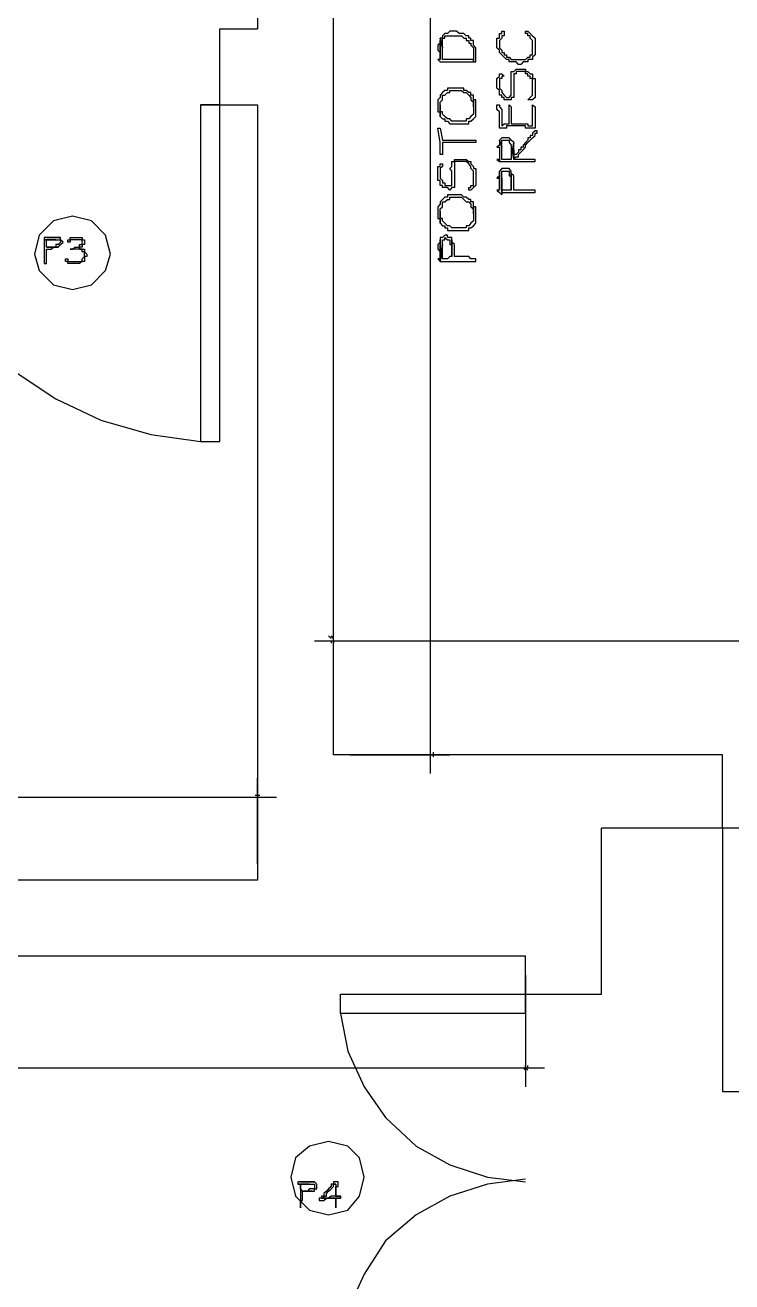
# Model space of a CAD drawing. Header units: millimetres. Extents: x -518.8 to -461.2, y 3.5 to 44.2.
# Drawn here: x -494.911 to -493.014, y 24.571 to 27.944 of the extents above; entities that cross this region are included whole.
import ezdxf

# ---------------------------------------------------------------- set-up
doc = ezdxf.new("R2010")
doc.units = ezdxf.units.MM
doc.header["$MEASUREMENT"] = 0
for name, color, linetype in [('10', 10, 'Continuous'), ('16', 16, 'Continuous'), ('6', 6, 'Continuous'), ('MYSOLIDS', 7, 'Continuous')]:
    doc.layers.add(name, color=color, linetype=linetype)

msp = doc.modelspace()

# ---------------------------------------------------------------- linework, layer by layer
at = {"layer": '10'}
for points in [[(-494.2872, 29.436), (-494.2872, 27.9338)], [(-494.0835, 25.9857), (-494.0835, 29.436)], [(-494.3887, 27.73), (-494.3887, 27.9338), (-494.2872, 27.9338)], [(-494.4399, 27.73), (-494.4399, 26.8263), (-494.3887, 26.8263), (-494.3887, 27.73), (-494.4399, 27.73)], [(-494.4399, 27.73), (-494.2872, 27.73)], [(-494.2872, 27.73), (-494.2872, 25.6488)], [(-493.0391, 25.9857), (-494.0835, 25.9857)], [(-493.0391, 25.7887), (-493.0391, 25.9857)], [(-493.3639, 25.3428), (-493.3639, 25.7887)], [(-493.0391, 25.7887), (-493.3639, 25.7887)], [(-493.0391, 25.0819), (-492.9887, 25.0819), (-492.9887, 25.7887), (-493.0391, 25.7887), (-493.0391, 25.0819)], [(-494.2872, 25.6488), (-498.4504, 25.6488)], [(-493.5677, 25.4451), (-496.0504, 25.4451)], [(-493.5677, 25.2917), (-493.5677, 25.4451)], [(-493.5677, 25.2917), (-494.0647, 25.2917), (-494.0647, 25.3428), (-493.5677, 25.3428), (-493.5677, 25.2917)], [(-493.5677, 25.3428), (-493.3639, 25.3428)]]:
    msp.add_lwpolyline(points, dxfattribs=at)
at = {"layer": '16'}
for points in [[(-493.8226, 25.9353), (-493.8226, 32.5045)], [(-494.0835, 26.0368), (-494.0835, 26.3421)], [(-494.0895, 26.2977), (-494.0963, 26.3045)], [(-494.0835, 26.2977), (-494.0895, 26.3045)], [(-494.1346, 26.2917), (-491.2572, 26.2917)], [(-494.0895, 26.2917), (-494.0895, 26.2917), (-494.0895, 26.2917), (-494.0895, 26.2849)], [(-494.0835, 26.2917), (-494.0835, 26.2917), (-494.0835, 26.2917), (-494.0835, 26.2849)], [(-494.0391, 25.9857), (-493.7714, 25.9857)], [(-493.8226, 25.9797), (-493.8226, 25.9857), (-493.8226, 25.9857), (-493.8226, 25.9857), (-493.8226, 25.9857), (-493.8226, 25.9924)], [(-493.8158, 25.9924), (-493.8158, 25.9857), (-493.8158, 25.9857), (-493.8158, 25.9857), (-493.8158, 25.9857), (-493.8158, 25.9797)], [(-494.2872, 25.6932), (-494.2872, 25.9225)], [(-494.2361, 25.8714), (-498.4504, 25.8714)], [(-494.2933, 25.8774), (-494.2872, 25.8774), (-494.2872, 25.8774), (-494.2872, 25.8774), (-494.2872, 25.8774), (-494.2805, 25.8774)], [(-494.2872, 25.8714), (-494.2933, 25.8714)], [(-494.2872, 25.8646), (-494.2872, 25.8714), (-494.2872, 25.8646)], [(-494.2805, 25.8714), (-494.2872, 25.8714)], [(-493.5677, 25.3939), (-493.5677, 25.0947)], [(-496.6045, 25.1458), (-493.5166, 25.1458)], [(-493.5677, 25.1391), (-493.5745, 25.1458)], [(-493.5677, 25.1458), (-493.5677, 25.1458), (-493.5677, 25.1458), (-493.5677, 25.1518)], [(-493.5617, 25.1391), (-493.5677, 25.1458)], [(-493.5617, 25.1458), (-493.5617, 25.1458), (-493.5617, 25.1458), (-493.5617, 25.1518)]]:
    msp.add_lwpolyline(points, dxfattribs=at)
at = {"layer": '6'}
for points in [[(-495.2933, 27.73), (-495.2805, 27.5962), (-495.2481, 27.4631), (-495.1978, 27.3353), (-495.1271, 27.2142), (-495.0444, 27.1127), (-494.9429, 27.0172), (-494.8286, 26.9406), (-494.7075, 26.8834), (-494.5737, 26.8451), (-494.4399, 26.8263)], [(-494.682, 27.3293), (-494.6948, 27.3804), (-494.7331, 27.418), (-494.7835, 27.4308), (-494.8346, 27.418), (-494.873, 27.3804), (-494.8857, 27.3293), (-494.873, 27.2849), (-494.8346, 27.2466), (-494.7835, 27.2338), (-494.7331, 27.2466), (-494.6948, 27.2849), (-494.682, 27.3293)], [(-494.0647, 25.2917), (-494.0451, 25.1902), (-494.0008, 25.0947), (-493.9436, 25.012), (-493.8609, 24.9353), (-493.7714, 24.8849), (-493.6699, 24.8526), (-493.5677, 24.8398)], [(-494.0008, 24.8526), (-494.0136, 24.9037), (-494.0451, 24.9353), (-494.0963, 24.9481), (-494.1474, 24.9353), (-494.185, 24.9037), (-494.1978, 24.8526), (-494.185, 24.8015), (-494.1474, 24.7639), (-494.0963, 24.7511), (-494.0451, 24.7639), (-494.0136, 24.8015), (-494.0008, 24.8526)], [(-493.5677, 24.8466), (-493.6699, 24.8338), (-493.7714, 24.8015), (-493.8609, 24.7511), (-493.9436, 24.6812), (-494.0008, 24.5917), (-494.0451, 24.4962), (-494.0647, 24.3947)]]:
    msp.add_lwpolyline(points, dxfattribs=at)
at = {"layer": 'MYSOLIDS'}
for points in [[(-493.797, 27.9082), (-493.7902, 27.8827), (-493.7902, 27.8827), (-493.7902, 27.8894), (-493.7902, 27.8954), (-493.7902, 27.9022), (-493.7902, 27.9022), (-493.7902, 27.9082), (-493.7842, 27.9082), (-493.7842, 27.9082), (-493.7842, 27.915), (-493.7775, 27.915), (-493.7775, 27.915), (-493.7714, 27.915), (-493.7654, 27.915), (-493.7587, 27.915), (-493.7587, 27.915), (-493.7527, 27.915), (-493.7459, 27.915), (-493.7399, 27.915), (-493.7399, 27.915), (-493.7331, 27.9082), (-493.7331, 27.9082), (-493.7271, 27.9082), (-493.7271, 27.9022), (-493.7203, 27.9022), (-493.7203, 27.8954), (-493.7143, 27.8954), (-493.7143, 27.8894), (-493.7143, 27.8894), (-493.7075, 27.8827), (-493.7075, 27.8766), (-493.7075, 27.8766), (-493.7075, 27.8699), (-493.7075, 27.8699), (-493.7075, 27.8639), (-493.7075, 27.8578), (-493.7075, 27.8511), (-493.7075, 27.8451), (-493.7075, 27.8451), (-493.7015, 27.8451), (-493.7015, 27.8451), (-493.7015, 27.8511), (-493.7015, 27.8578), (-493.7015, 27.8639), (-493.7015, 27.8639), (-493.7015, 27.8699), (-493.7015, 27.8766), (-493.7015, 27.8766), (-493.7015, 27.8827), (-493.7075, 27.8894), (-493.7075, 27.8894), (-493.7075, 27.8954), (-493.7075, 27.8954), (-493.7075, 27.9022), (-493.7143, 27.9022), (-493.7143, 27.9082), (-493.7203, 27.9082), (-493.7203, 27.915), (-493.7271, 27.915), (-493.7331, 27.921), (-493.7331, 27.921), (-493.7399, 27.921), (-493.7399, 27.921), (-493.7459, 27.921), (-493.7527, 27.9278), (-493.7527, 27.9278), (-493.7587, 27.9278), (-493.7587, 27.9278), (-493.7654, 27.9278), (-493.7714, 27.9278), (-493.7775, 27.921), (-493.7775, 27.921), (-493.7842, 27.921), (-493.7902, 27.915), (-493.7902, 27.915), (-493.7902, 27.915), (-493.7902, 27.9082), (-493.797, 27.9082), (-493.797, 27.9082)], [(-493.6376, 27.8954), (-493.6376, 27.8894), (-493.6376, 27.8827), (-493.6316, 27.8766), (-493.6316, 27.8766), (-493.6316, 27.8699), (-493.6248, 27.8699), (-493.6248, 27.8639), (-493.6188, 27.8639), (-493.6188, 27.8639), (-493.6188, 27.8578), (-493.6121, 27.8578), (-493.606, 27.8511), (-493.606, 27.8511), (-493.606, 27.8511), (-493.5993, 27.8511), (-493.5933, 27.8511), (-493.5865, 27.8511), (-493.5865, 27.8511), (-493.5805, 27.8511), (-493.5745, 27.8511), (-493.5745, 27.8511), (-493.5677, 27.8511), (-493.5617, 27.8578), (-493.5617, 27.8578), (-493.5549, 27.8578), (-493.5549, 27.8639), (-493.5489, 27.8639), (-493.5489, 27.8699), (-493.5489, 27.8766), (-493.5489, 27.8766), (-493.5489, 27.8827), (-493.5489, 27.8827), (-493.5489, 27.8894), (-493.5489, 27.8954), (-493.5489, 27.9022), (-493.5489, 27.9022), (-493.5489, 27.9022), (-493.5549, 27.9082), (-493.5549, 27.915), (-493.5617, 27.915), (-493.5617, 27.915), (-493.5617, 27.921), (-493.5677, 27.921), (-493.5677, 27.921), (-493.5677, 27.9278), (-493.5677, 27.9278), (-493.5677, 27.9278), (-493.5677, 27.9278), (-493.5617, 27.9278), (-493.5617, 27.9278), (-493.5549, 27.921), (-493.5549, 27.921), (-493.5489, 27.915), (-493.5489, 27.915), (-493.5421, 27.9082), (-493.5421, 27.9022), (-493.5421, 27.9022), (-493.5421, 27.9022), (-493.5421, 27.8954), (-493.5421, 27.8894), (-493.5421, 27.8827), (-493.5421, 27.8827), (-493.5421, 27.8827), (-493.5421, 27.8766), (-493.5421, 27.8699), (-493.5421, 27.8639), (-493.5421, 27.8639), (-493.5489, 27.8578), (-493.5489, 27.8578), (-493.5489, 27.8511), (-493.5549, 27.8511), (-493.5617, 27.8511), (-493.5617, 27.8451), (-493.5677, 27.8451), (-493.5677, 27.8451), (-493.5745, 27.8451), (-493.5805, 27.8383), (-493.5865, 27.8383), (-493.5865, 27.8383), (-493.5933, 27.8451), (-493.5993, 27.8451), (-493.5993, 27.8451), (-493.606, 27.8451), (-493.6121, 27.8451), (-493.6121, 27.8511), (-493.6188, 27.8511), (-493.6188, 27.8511), (-493.6248, 27.8578), (-493.6248, 27.8578), (-493.6316, 27.8639), (-493.6316, 27.8639), (-493.6376, 27.8699), (-493.6376, 27.8699), (-493.6376, 27.8766), (-493.6444, 27.8827), (-493.6444, 27.8894), (-493.6444, 27.8894), (-493.6444, 27.8954), (-493.6444, 27.8954), (-493.6444, 27.9022), (-493.6444, 27.9082), (-493.6376, 27.9082), (-493.6376, 27.915), (-493.6376, 27.921), (-493.6316, 27.921), (-493.6316, 27.9278), (-493.6248, 27.9278), (-493.6248, 27.9278), (-493.6248, 27.9278), (-493.6248, 27.9278), (-493.6248, 27.921), (-493.6248, 27.921), (-493.6248, 27.921), (-493.6248, 27.921), (-493.6248, 27.915), (-493.6248, 27.915), (-493.6316, 27.915), (-493.6316, 27.9082), (-493.6316, 27.9082), (-493.6376, 27.9022), (-493.6376, 27.8954), (-493.6376, 27.8954), (-493.6376, 27.8954), (-493.6376, 27.8954), (-493.6376, 27.8954)], [(-493.803, 27.8511), (-493.797, 27.8451), (-493.797, 27.8451), (-493.7902, 27.8451), (-493.7902, 27.8451), (-493.7842, 27.8451), (-493.7775, 27.8451), (-493.7775, 27.8451), (-493.7714, 27.8451), (-493.7654, 27.8451), (-493.7654, 27.8451), (-493.7587, 27.8451), (-493.7527, 27.8451), (-493.7459, 27.8451), (-493.7399, 27.8451), (-493.7399, 27.8451), (-493.7331, 27.8451), (-493.7271, 27.8451), (-493.7271, 27.8451), (-493.7203, 27.8451), (-493.7143, 27.8451), (-493.7075, 27.8451), (-493.7075, 27.8451), (-493.7075, 27.8511), (-493.7143, 27.8511), (-493.7143, 27.8511), (-493.7203, 27.8511), (-493.7203, 27.8511), (-493.7271, 27.8511), (-493.7331, 27.8511), (-493.7399, 27.8511), (-493.7399, 27.8511), (-493.7459, 27.8511), (-493.7527, 27.8511), (-493.7527, 27.8511), (-493.7587, 27.8511), (-493.7654, 27.8511), (-493.7654, 27.8511), (-493.7714, 27.8511), (-493.7775, 27.8511), (-493.7842, 27.8511), (-493.7842, 27.8511), (-493.7902, 27.8511), (-493.7902, 27.8511), (-493.7902, 27.8578), (-493.7902, 27.8639), (-493.7902, 27.8699), (-493.7902, 27.8699), (-493.7902, 27.8766), (-493.7902, 27.8766), (-493.7902, 27.8827), (-493.797, 27.9082), (-493.797, 27.9022), (-493.797, 27.8511), (-493.797, 27.8511), (-493.803, 27.8511), (-493.803, 27.8511)], [(-493.803, 27.8827), (-493.803, 27.8827), (-493.803, 27.8766), (-493.797, 27.8699), (-493.797, 27.8699), (-493.797, 27.8639), (-493.797, 27.8639), (-493.797, 27.8578), (-493.797, 27.8511), (-493.797, 27.9022), (-493.797, 27.9022), (-493.797, 27.8954), (-493.803, 27.8894), (-493.803, 27.8827), (-493.803, 27.8827)], [(-493.6248, 27.8067), (-493.6316, 27.8067), (-493.6316, 27.8067), (-493.6316, 27.8067), (-493.6316, 27.8067), (-493.6316, 27.8), (-493.6376, 27.8), (-493.6376, 27.7939), (-493.6376, 27.7872), (-493.6376, 27.7872), (-493.6376, 27.7812), (-493.6376, 27.7812), (-493.6376, 27.7744), (-493.6316, 27.7684), (-493.6316, 27.7684), (-493.6316, 27.7624), (-493.6248, 27.7556), (-493.6248, 27.7556), (-493.6188, 27.7496), (-493.6188, 27.7496), (-493.6121, 27.7496), (-493.6121, 27.7496), (-493.606, 27.7556), (-493.606, 27.7556), (-493.606, 27.7624), (-493.606, 27.7624), (-493.606, 27.7684), (-493.606, 27.7684), (-493.606, 27.7744), (-493.606, 27.7812), (-493.606, 27.7812), (-493.606, 27.7872), (-493.606, 27.7939), (-493.606, 27.8), (-493.606, 27.8), (-493.606, 27.8067), (-493.606, 27.8127), (-493.606, 27.8127), (-493.606, 27.8195), (-493.5993, 27.8195), (-493.5993, 27.8195), (-493.5933, 27.8255), (-493.5933, 27.8255), (-493.5865, 27.8255), (-493.5805, 27.8255), (-493.5805, 27.8255), (-493.5745, 27.8255), (-493.5677, 27.8255), (-493.5677, 27.8195), (-493.5617, 27.8195), (-493.5617, 27.8195), (-493.5549, 27.8127), (-493.5489, 27.8127), (-493.5489, 27.8127), (-493.5489, 27.8067), (-493.5489, 27.8), (-493.5421, 27.8), (-493.5421, 27.7939), (-493.5421, 27.7939), (-493.5421, 27.7872), (-493.5421, 27.7812), (-493.5421, 27.7744), (-493.5421, 27.7744), (-493.5421, 27.7684), (-493.5421, 27.7624), (-493.5421, 27.7624), (-493.5421, 27.7556), (-493.5421, 27.7496), (-493.5421, 27.7496), (-493.5489, 27.7428), (-493.5489, 27.7428), (-493.5549, 27.7428), (-493.5549, 27.7428), (-493.5617, 27.7428), (-493.5617, 27.7428), (-493.5617, 27.7428), (-493.5617, 27.7428), (-493.5549, 27.7496), (-493.5549, 27.7496), (-493.5549, 27.7496), (-493.5549, 27.7496), (-493.5549, 27.7496), (-493.5489, 27.7556), (-493.5489, 27.7556), (-493.5489, 27.7624), (-493.5489, 27.7684), (-493.5489, 27.7684), (-493.5489, 27.7744), (-493.5489, 27.7812), (-493.5489, 27.7872), (-493.5489, 27.7872), (-493.5489, 27.7939), (-493.5489, 27.8), (-493.5549, 27.8), (-493.5549, 27.8067), (-493.5549, 27.8067), (-493.5617, 27.8067), (-493.5617, 27.8127), (-493.5677, 27.8127), (-493.5677, 27.8195), (-493.5745, 27.8195), (-493.5805, 27.8195), (-493.5805, 27.8195), (-493.5865, 27.8195), (-493.5933, 27.8195), (-493.5933, 27.8127), (-493.5993, 27.8127), (-493.5993, 27.8127), (-493.5993, 27.8067), (-493.5993, 27.8), (-493.5993, 27.8), (-493.5993, 27.7939), (-493.5993, 27.7939), (-493.5993, 27.7872), (-493.5993, 27.7812), (-493.5993, 27.7744), (-493.5993, 27.7744), (-493.5993, 27.7684), (-493.5993, 27.7624), (-493.5993, 27.7624), (-493.5993, 27.7556), (-493.5993, 27.7496), (-493.5993, 27.7496), (-493.606, 27.7496), (-493.606, 27.7428), (-493.6121, 27.7428), (-493.6121, 27.7428), (-493.6188, 27.7428), (-493.6248, 27.7428), (-493.6248, 27.7496), (-493.6316, 27.7496), (-493.6316, 27.7556), (-493.6376, 27.7556), (-493.6376, 27.7624), (-493.6376, 27.7624), (-493.6376, 27.7684), (-493.6444, 27.7744), (-493.6444, 27.7744), (-493.6444, 27.7812), (-493.6444, 27.7872), (-493.6444, 27.7872), (-493.6444, 27.7939), (-493.6444, 27.8), (-493.6444, 27.8), (-493.6376, 27.8067), (-493.6376, 27.8127), (-493.6316, 27.8127), (-493.6316, 27.8127), (-493.6316, 27.8127), (-493.6316, 27.8127), (-493.6248, 27.8067), (-493.6248, 27.8067), (-493.6248, 27.8067), (-493.6248, 27.8067), (-493.6248, 27.8067)], [(-493.803, 27.73), (-493.803, 27.73), (-493.803, 27.724), (-493.803, 27.7172), (-493.803, 27.7112), (-493.797, 27.7112), (-493.797, 27.7045), (-493.797, 27.6985), (-493.797, 27.73), (-493.797, 27.73), (-493.797, 27.73), (-493.797, 27.7368), (-493.7902, 27.7428), (-493.7902, 27.7496), (-493.7902, 27.7496), (-493.7902, 27.7556), (-493.7842, 27.7556), (-493.7842, 27.7556), (-493.7775, 27.7624), (-493.7775, 27.7624), (-493.7714, 27.7624), (-493.7714, 27.7684), (-493.7654, 27.7684), (-493.7587, 27.7684), (-493.7527, 27.7684), (-493.7527, 27.7684), (-493.7527, 27.7684), (-493.7459, 27.7684), (-493.7399, 27.7684), (-493.7331, 27.7624), (-493.7331, 27.7624), (-493.7331, 27.7624), (-493.7271, 27.7624), (-493.7203, 27.7556), (-493.7203, 27.7556), (-493.7143, 27.7496), (-493.7143, 27.7428), (-493.7143, 27.7428), (-493.7075, 27.7368), (-493.7075, 27.7368), (-493.7075, 27.73), (-493.7075, 27.724), (-493.7075, 27.724), (-493.7075, 27.7428), (-493.7075, 27.7496), (-493.7075, 27.7556), (-493.7143, 27.7556), (-493.7143, 27.7556), (-493.7143, 27.7624), (-493.7203, 27.7624), (-493.7271, 27.7684), (-493.7271, 27.7684), (-493.7331, 27.7684), (-493.7331, 27.7744), (-493.7399, 27.7744), (-493.7399, 27.7744), (-493.7459, 27.7744), (-493.7527, 27.7744), (-493.7587, 27.7744), (-493.7587, 27.7744), (-493.7654, 27.7744), (-493.7654, 27.7744), (-493.7714, 27.7744), (-493.7775, 27.7744), (-493.7775, 27.7684), (-493.7842, 27.7684), (-493.7842, 27.7684), (-493.7902, 27.7624), (-493.7902, 27.7624), (-493.797, 27.7556), (-493.797, 27.7556), (-493.797, 27.7496), (-493.797, 27.7496), (-493.803, 27.7428), (-493.803, 27.7368), (-493.803, 27.73), (-493.803, 27.73), (-493.803, 27.73)], [(-493.797, 27.6985), (-493.797, 27.6985), (-493.7902, 27.6917), (-493.7902, 27.6917), (-493.7842, 27.6917), (-493.7842, 27.6857), (-493.7775, 27.6857), (-493.7775, 27.6857), (-493.7714, 27.6789), (-493.7654, 27.6789), (-493.7654, 27.6789), (-493.7587, 27.6789), (-493.7527, 27.6789), (-493.7459, 27.6789), (-493.7459, 27.6789), (-493.7399, 27.6789), (-493.7331, 27.6789), (-493.7331, 27.6789), (-493.7271, 27.6789), (-493.7203, 27.6789), (-493.7203, 27.6857), (-493.7143, 27.6857), (-493.7143, 27.6857), (-493.7075, 27.6917), (-493.7075, 27.6917), (-493.7015, 27.6985), (-493.7015, 27.7045), (-493.7015, 27.7045), (-493.7015, 27.7112), (-493.7015, 27.7172), (-493.7015, 27.7172), (-493.7015, 27.724), (-493.7015, 27.724), (-493.7015, 27.73), (-493.7015, 27.7368), (-493.7015, 27.7428), (-493.7015, 27.7428), (-493.7075, 27.7428), (-493.7075, 27.724), (-493.7075, 27.7172), (-493.7075, 27.7112), (-493.7075, 27.7112), (-493.7075, 27.7045), (-493.7143, 27.6985), (-493.7143, 27.6985), (-493.7203, 27.6917), (-493.7203, 27.6917), (-493.7203, 27.6917), (-493.7271, 27.6917), (-493.7271, 27.6857), (-493.7331, 27.6857), (-493.7399, 27.6857), (-493.7399, 27.6857), (-493.7459, 27.6857), (-493.7459, 27.6857), (-493.7527, 27.6857), (-493.7587, 27.6857), (-493.7654, 27.6857), (-493.7654, 27.6857), (-493.7714, 27.6917), (-493.7775, 27.6917), (-493.7775, 27.6917), (-493.7842, 27.6985), (-493.7842, 27.6985), (-493.7902, 27.7045), (-493.7902, 27.7045), (-493.7902, 27.7112), (-493.797, 27.7112), (-493.797, 27.7172), (-493.797, 27.724), (-493.797, 27.73), (-493.797, 27.6985), (-493.797, 27.6985)], [(-493.6121, 27.6789), (-493.6121, 27.724), (-493.6121, 27.724), (-493.6121, 27.724), (-493.6121, 27.724), (-493.6121, 27.73), (-493.6121, 27.73), (-493.606, 27.724), (-493.606, 27.724), (-493.606, 27.724), (-493.606, 27.724), (-493.606, 27.6789), (-493.5993, 27.6789), (-493.5993, 27.6789), (-493.5993, 27.6789), (-493.5993, 27.6789), (-493.5933, 27.6789), (-493.5865, 27.6789), (-493.5805, 27.6789), (-493.5805, 27.6789), (-493.5745, 27.6789), (-493.5745, 27.6789), (-493.5677, 27.6789), (-493.5617, 27.6789), (-493.5617, 27.6729), (-493.5549, 27.6729), (-493.5489, 27.6729), (-493.5489, 27.6729), (-493.5489, 27.6789), (-493.5489, 27.6857), (-493.5489, 27.6917), (-493.5489, 27.6917), (-493.5489, 27.6985), (-493.5489, 27.7045), (-493.5489, 27.7045), (-493.5489, 27.7112), (-493.5489, 27.7172), (-493.5489, 27.7172), (-493.5489, 27.724), (-493.5489, 27.724), (-493.5489, 27.73), (-493.5489, 27.73), (-493.5489, 27.73), (-493.5489, 27.73), (-493.5489, 27.73), (-493.5421, 27.724), (-493.5421, 27.7172), (-493.5421, 27.7172), (-493.5421, 27.7112), (-493.5421, 27.7112), (-493.5421, 27.7045), (-493.5421, 27.6985), (-493.5421, 27.6917), (-493.5421, 27.6917), (-493.5421, 27.6857), (-493.5421, 27.6789), (-493.5421, 27.6789), (-493.5421, 27.6729), (-493.5421, 27.6729), (-493.5421, 27.6669), (-493.5421, 27.6669), (-493.5489, 27.6669), (-493.5489, 27.6669), (-493.5489, 27.6669), (-493.5489, 27.6669), (-493.5549, 27.6669), (-493.5617, 27.6669), (-493.5677, 27.6669), (-493.5677, 27.6729), (-493.5745, 27.6729), (-493.5805, 27.6729), (-493.5865, 27.6729), (-493.5865, 27.6729), (-493.5933, 27.6729), (-493.5933, 27.6729), (-493.5993, 27.6729), (-493.606, 27.6729), (-493.6121, 27.6729), (-493.6188, 27.6729), (-493.6188, 27.6669), (-493.6248, 27.6669), (-493.6316, 27.6669), (-493.6316, 27.6669), (-493.6316, 27.6669), (-493.6316, 27.6669), (-493.6376, 27.6669), (-493.6376, 27.6669), (-493.6376, 27.6729), (-493.6376, 27.6729), (-493.6376, 27.6789), (-493.6376, 27.6857), (-493.6376, 27.6857), (-493.6376, 27.6917), (-493.6376, 27.6917), (-493.6376, 27.6985), (-493.6376, 27.6985), (-493.6376, 27.7045), (-493.6376, 27.7112), (-493.6444, 27.7172), (-493.6444, 27.7172), (-493.6444, 27.724), (-493.6444, 27.724), (-493.6444, 27.724), (-493.6444, 27.73), (-493.6444, 27.73), (-493.6376, 27.73), (-493.6376, 27.73), (-493.6376, 27.73), (-493.6376, 27.73), (-493.6376, 27.724), (-493.6376, 27.724), (-493.6316, 27.7172), (-493.6316, 27.7112), (-493.6316, 27.7045), (-493.6316, 27.6985), (-493.6316, 27.6917), (-493.6316, 27.6857), (-493.6316, 27.6857), (-493.6316, 27.6789), (-493.6316, 27.6729), (-493.6248, 27.6789), (-493.6248, 27.6789), (-493.6248, 27.6789), (-493.6188, 27.6789), (-493.6121, 27.6789), (-493.6121, 27.6789), (-493.6121, 27.6789), (-493.6121, 27.6789), (-493.6121, 27.6789)], [(-493.803, 27.6669), (-493.803, 27.6669), (-493.803, 27.6669), (-493.803, 27.6669), (-493.797, 27.6669), (-493.797, 27.6669), (-493.797, 27.6669), (-493.797, 27.6669), (-493.797, 27.6669), (-493.797, 27.6669), (-493.7902, 27.6345), (-493.7075, 27.6345), (-493.7015, 27.6345), (-493.7015, 27.6345), (-493.7015, 27.6285), (-493.7015, 27.6285), (-493.7015, 27.6285), (-493.7015, 27.6285), (-493.7075, 27.6285), (-493.7075, 27.6285), (-493.7902, 27.6285), (-493.7902, 27.6218), (-493.7902, 27.6157), (-493.7902, 27.609), (-493.7902, 27.603), (-493.7902, 27.603), (-493.7902, 27.5962), (-493.7902, 27.5962), (-493.7902, 27.5962), (-493.7902, 27.5962), (-493.797, 27.5962), (-493.797, 27.5962), (-493.797, 27.5962), (-493.797, 27.5962), (-493.797, 27.5962), (-493.797, 27.5962), (-493.797, 27.603), (-493.797, 27.609), (-493.797, 27.609), (-493.797, 27.6157), (-493.797, 27.6218), (-493.797, 27.6218), (-493.797, 27.6285), (-493.803, 27.6669), (-493.803, 27.6669), (-493.803, 27.6669)], [(-493.5993, 27.609), (-493.5993, 27.5834), (-493.5933, 27.5902), (-493.5865, 27.5902), (-493.5865, 27.5962), (-493.5805, 27.603), (-493.5805, 27.603), (-493.5745, 27.609), (-493.5745, 27.609), (-493.5677, 27.6157), (-493.5677, 27.6218), (-493.5677, 27.6218), (-493.5617, 27.6285), (-493.5617, 27.6285), (-493.5549, 27.6345), (-493.5549, 27.6345), (-493.5549, 27.6345), (-493.5489, 27.6413), (-493.5421, 27.6473), (-493.5421, 27.6541), (-493.5421, 27.6541), (-493.5361, 27.6541), (-493.5361, 27.6601), (-493.5361, 27.6601), (-493.5421, 27.6601), (-493.5421, 27.6601), (-493.5421, 27.6601), (-493.5489, 27.6541), (-493.5489, 27.6541), (-493.5489, 27.6473), (-493.5549, 27.6473), (-493.5549, 27.6473), (-493.5549, 27.6413), (-493.5617, 27.6413), (-493.5617, 27.6345), (-493.5677, 27.6285), (-493.5677, 27.6285), (-493.5745, 27.6218), (-493.5745, 27.6218), (-493.5745, 27.6157), (-493.5805, 27.6157), (-493.5805, 27.609), (-493.5865, 27.609), (-493.5865, 27.603), (-493.5933, 27.5962), (-493.5993, 27.5962), (-493.5993, 27.5962), (-493.5993, 27.603), (-493.5993, 27.609), (-493.5993, 27.609)], [(-493.6444, 27.6157), (-493.6444, 27.6157), (-493.6376, 27.6157), (-493.6376, 27.609), (-493.6376, 27.603), (-493.6376, 27.603), (-493.6376, 27.5962), (-493.6376, 27.5962), (-493.6376, 27.5902), (-493.6376, 27.5834), (-493.6376, 27.5774), (-493.5489, 27.5774), (-493.5421, 27.5774), (-493.5421, 27.5834), (-493.5421, 27.5834), (-493.5489, 27.5834), (-493.5489, 27.5834), (-493.5993, 27.5834), (-493.5993, 27.609), (-493.5993, 27.609), (-493.5993, 27.6157), (-493.5993, 27.6218), (-493.5993, 27.6285), (-493.5993, 27.6285), (-493.606, 27.5834), (-493.6316, 27.5834), (-493.6316, 27.5834), (-493.6316, 27.5902), (-493.6316, 27.5962), (-493.6316, 27.603), (-493.6316, 27.603), (-493.6316, 27.609), (-493.6316, 27.6157), (-493.6316, 27.6157), (-493.6376, 27.6345), (-493.6376, 27.6345), (-493.6376, 27.6345), (-493.6376, 27.6285), (-493.6376, 27.6218), (-493.6444, 27.6157), (-493.6444, 27.6157)], [(-493.6376, 27.6345), (-493.6316, 27.6157), (-493.6316, 27.6157), (-493.6316, 27.6218), (-493.6316, 27.6285), (-493.6316, 27.6345), (-493.6316, 27.6345), (-493.6248, 27.6345), (-493.6188, 27.6345), (-493.6188, 27.6345), (-493.6121, 27.6345), (-493.6121, 27.6345), (-493.6121, 27.6285), (-493.606, 27.6218), (-493.606, 27.6218), (-493.606, 27.6218), (-493.606, 27.6157), (-493.606, 27.609), (-493.606, 27.609), (-493.606, 27.603), (-493.606, 27.5962), (-493.606, 27.5902), (-493.606, 27.5834), (-493.5993, 27.6285), (-493.606, 27.6345), (-493.606, 27.6345), (-493.606, 27.6345), (-493.6121, 27.6413), (-493.6121, 27.6413), (-493.6188, 27.6413), (-493.6188, 27.6413), (-493.6248, 27.6413), (-493.6316, 27.6413), (-493.6316, 27.6413), (-493.6376, 27.6345), (-493.6376, 27.6345)], [(-493.7902, 27.5714), (-493.7902, 27.5646), (-493.7902, 27.5646), (-493.7902, 27.5646), (-493.7902, 27.5646), (-493.7902, 27.5646), (-493.797, 27.5586), (-493.797, 27.5518), (-493.797, 27.5518), (-493.797, 27.5458), (-493.797, 27.5458), (-493.797, 27.5391), (-493.797, 27.533), (-493.7902, 27.5263), (-493.7902, 27.5263), (-493.7902, 27.5203), (-493.7842, 27.5203), (-493.7842, 27.5135), (-493.7775, 27.5135), (-493.7775, 27.5135), (-493.7714, 27.5135), (-493.7714, 27.5135), (-493.7654, 27.5135), (-493.7654, 27.5203), (-493.7654, 27.5203), (-493.7654, 27.5263), (-493.7654, 27.5263), (-493.7654, 27.533), (-493.7654, 27.5391), (-493.7654, 27.5391), (-493.7654, 27.5458), (-493.7654, 27.5458), (-493.7654, 27.5518), (-493.7714, 27.5586), (-493.7714, 27.5586), (-493.7654, 27.5646), (-493.7654, 27.5714), (-493.7654, 27.5774), (-493.7654, 27.5774), (-493.7587, 27.5774), (-493.7587, 27.5834), (-493.7527, 27.5834), (-493.7527, 27.5834), (-493.7459, 27.5834), (-493.7399, 27.5834), (-493.7399, 27.5834), (-493.7331, 27.5834), (-493.7271, 27.5834), (-493.7271, 27.5834), (-493.7203, 27.5774), (-493.7203, 27.5774), (-493.7143, 27.5774), (-493.7143, 27.5714), (-493.7143, 27.5714), (-493.7075, 27.5646), (-493.7075, 27.5646), (-493.7075, 27.5586), (-493.7015, 27.5586), (-493.7015, 27.5518), (-493.7015, 27.5458), (-493.7015, 27.5391), (-493.7015, 27.5391), (-493.7015, 27.533), (-493.7015, 27.533), (-493.7015, 27.5263), (-493.7015, 27.5203), (-493.7015, 27.5135), (-493.7015, 27.5135), (-493.7075, 27.5075), (-493.7075, 27.5075), (-493.7143, 27.5007), (-493.7143, 27.5007), (-493.7143, 27.5007), (-493.7203, 27.5007), (-493.7203, 27.5007), (-493.7203, 27.5075), (-493.7203, 27.5075), (-493.7203, 27.5075), (-493.7143, 27.5075), (-493.7143, 27.5075), (-493.7143, 27.5075), (-493.7143, 27.5135), (-493.7075, 27.5135), (-493.7075, 27.5203), (-493.7075, 27.5203), (-493.7075, 27.5263), (-493.7075, 27.533), (-493.7075, 27.533), (-493.7075, 27.5391), (-493.7075, 27.5458), (-493.7075, 27.5518), (-493.7075, 27.5518), (-493.7143, 27.5586), (-493.7143, 27.5646), (-493.7143, 27.5646), (-493.7143, 27.5646), (-493.7203, 27.5714), (-493.7203, 27.5714), (-493.7271, 27.5774), (-493.7331, 27.5774), (-493.7331, 27.5774), (-493.7399, 27.5774), (-493.7399, 27.5774), (-493.7459, 27.5774), (-493.7527, 27.5774), (-493.7527, 27.5774), (-493.7587, 27.5774), (-493.7587, 27.5714), (-493.7587, 27.5646), (-493.7587, 27.5646), (-493.7587, 27.5586), (-493.7587, 27.5586), (-493.7587, 27.5518), (-493.7587, 27.5458), (-493.7587, 27.5458), (-493.7587, 27.5391), (-493.7587, 27.533), (-493.7587, 27.5263), (-493.7587, 27.5263), (-493.7587, 27.5203), (-493.7587, 27.5135), (-493.7587, 27.5135), (-493.7587, 27.5075), (-493.7654, 27.5075), (-493.7654, 27.5075), (-493.7714, 27.5007), (-493.7714, 27.5007), (-493.7775, 27.5075), (-493.7842, 27.5075), (-493.7842, 27.5075), (-493.7902, 27.5075), (-493.7902, 27.5135), (-493.797, 27.5135), (-493.797, 27.5203), (-493.797, 27.5263), (-493.803, 27.5263), (-493.803, 27.533), (-493.803, 27.5391), (-493.803, 27.5391), (-493.803, 27.5458), (-493.803, 27.5458), (-493.803, 27.5518), (-493.803, 27.5586), (-493.803, 27.5646), (-493.797, 27.5646), (-493.797, 27.5714), (-493.7902, 27.5714), (-493.7902, 27.5714), (-493.7902, 27.5714), (-493.7902, 27.5714), (-493.7902, 27.5714), (-493.7902, 27.5714), (-493.7902, 27.5714), (-493.7902, 27.5714), (-493.7902, 27.5714)], [(-493.6444, 27.5834), (-493.6376, 27.5774), (-493.6376, 27.5774), (-493.6376, 27.5834), (-493.6376, 27.5834), (-493.6444, 27.5834), (-493.6444, 27.5834)], [(-493.6444, 27.5007), (-493.6376, 27.4947), (-493.6376, 27.4947), (-493.6376, 27.4947), (-493.6316, 27.4879), (-493.6316, 27.533), (-493.6316, 27.533), (-493.6316, 27.5391), (-493.6316, 27.5458), (-493.6316, 27.5458), (-493.6316, 27.5518), (-493.6248, 27.5518), (-493.6248, 27.5518), (-493.6188, 27.5518), (-493.6188, 27.5518), (-493.6121, 27.5518), (-493.6121, 27.5458), (-493.6121, 27.5391), (-493.6121, 27.5391), (-493.606, 27.5391), (-493.606, 27.533), (-493.606, 27.5263), (-493.606, 27.5263), (-493.606, 27.5203), (-493.606, 27.5135), (-493.606, 27.5075), (-493.606, 27.5007), (-493.606, 27.5458), (-493.606, 27.5518), (-493.606, 27.5518), (-493.6121, 27.5586), (-493.6121, 27.5586), (-493.6188, 27.5586), (-493.6248, 27.5586), (-493.6248, 27.5586), (-493.6316, 27.5586), (-493.6316, 27.5586), (-493.6376, 27.5518), (-493.6376, 27.5518), (-493.6376, 27.5007), (-493.6376, 27.5007), (-493.6444, 27.5007), (-493.6444, 27.5007)], [(-493.6444, 27.533), (-493.6376, 27.533), (-493.6376, 27.5263), (-493.6376, 27.5203), (-493.6376, 27.5135), (-493.6376, 27.5135), (-493.6376, 27.5075), (-493.6376, 27.5007), (-493.6376, 27.5518), (-493.6376, 27.5458), (-493.6376, 27.5458), (-493.6376, 27.5391), (-493.6444, 27.533), (-493.6444, 27.533)], [(-493.6316, 27.4879), (-493.6316, 27.4947), (-493.6316, 27.4947), (-493.6248, 27.4947), (-493.6248, 27.4947), (-493.6188, 27.4947), (-493.6121, 27.4947), (-493.6121, 27.4947), (-493.606, 27.4947), (-493.5993, 27.4947), (-493.5933, 27.4947), (-493.5933, 27.4947), (-493.5865, 27.4947), (-493.5805, 27.4947), (-493.5745, 27.4947), (-493.5745, 27.4947), (-493.5677, 27.4947), (-493.5617, 27.4947), (-493.5549, 27.4947), (-493.5549, 27.4947), (-493.5489, 27.4947), (-493.5421, 27.4947), (-493.5421, 27.4947), (-493.5421, 27.4947), (-493.5421, 27.5007), (-493.5489, 27.5007), (-493.5489, 27.5007), (-493.5489, 27.5007), (-493.5549, 27.5007), (-493.5617, 27.5007), (-493.5677, 27.5007), (-493.5677, 27.5007), (-493.5745, 27.5007), (-493.5805, 27.5007), (-493.5865, 27.5007), (-493.5865, 27.5007), (-493.5933, 27.5007), (-493.5933, 27.5007), (-493.5993, 27.5007), (-493.5993, 27.5075), (-493.5993, 27.5075), (-493.5993, 27.5135), (-493.5993, 27.5203), (-493.5993, 27.5263), (-493.5993, 27.5263), (-493.5993, 27.533), (-493.5993, 27.5391), (-493.5993, 27.5391), (-493.606, 27.5458), (-493.606, 27.5458), (-493.606, 27.5007), (-493.606, 27.5007), (-493.6121, 27.5007), (-493.6121, 27.5007), (-493.6188, 27.5007), (-493.6248, 27.5007), (-493.6316, 27.5007), (-493.6316, 27.5007), (-493.6316, 27.5075), (-493.6316, 27.5135), (-493.6316, 27.5135), (-493.6316, 27.5203), (-493.6316, 27.5203), (-493.6316, 27.5263), (-493.6316, 27.533), (-493.6316, 27.533), (-493.6316, 27.4879), (-493.6316, 27.4879)], [(-493.803, 27.4436), (-493.803, 27.4436), (-493.803, 27.4375), (-493.803, 27.4308), (-493.803, 27.4248), (-493.797, 27.4248), (-493.797, 27.418), (-493.797, 27.412), (-493.797, 27.4436), (-493.797, 27.4436), (-493.797, 27.4436), (-493.797, 27.4503), (-493.7902, 27.4563), (-493.7902, 27.4631), (-493.7902, 27.4631), (-493.7902, 27.4691), (-493.7842, 27.4691), (-493.7842, 27.4691), (-493.7775, 27.4759), (-493.7775, 27.4759), (-493.7714, 27.4759), (-493.7714, 27.4819), (-493.7654, 27.4819), (-493.7587, 27.4819), (-493.7527, 27.4819), (-493.7527, 27.4819), (-493.7527, 27.4819), (-493.7459, 27.4819), (-493.7399, 27.4819), (-493.7331, 27.4759), (-493.7331, 27.4759), (-493.7331, 27.4759), (-493.7271, 27.4691), (-493.7203, 27.4691), (-493.7203, 27.4691), (-493.7143, 27.4631), (-493.7143, 27.4563), (-493.7143, 27.4563), (-493.7075, 27.4503), (-493.7075, 27.4503), (-493.7075, 27.4436), (-493.7075, 27.4375), (-493.7075, 27.4375), (-493.7075, 27.4563), (-493.7075, 27.4631), (-493.7075, 27.4691), (-493.7143, 27.4691), (-493.7143, 27.4691), (-493.7143, 27.4759), (-493.7203, 27.4759), (-493.7271, 27.4819), (-493.7271, 27.4819), (-493.7331, 27.4819), (-493.7331, 27.4819), (-493.7399, 27.4879), (-493.7399, 27.4879), (-493.7459, 27.4879), (-493.7527, 27.4879), (-493.7587, 27.4879), (-493.7587, 27.4879), (-493.7654, 27.4879), (-493.7654, 27.4879), (-493.7714, 27.4879), (-493.7775, 27.4879), (-493.7775, 27.4819), (-493.7842, 27.4819), (-493.7842, 27.4819), (-493.7902, 27.4759), (-493.7902, 27.4759), (-493.797, 27.4691), (-493.797, 27.4691), (-493.797, 27.4631), (-493.797, 27.4631), (-493.803, 27.4563), (-493.803, 27.4503), (-493.803, 27.4436), (-493.803, 27.4436), (-493.803, 27.4436)], [(-493.797, 27.412), (-493.797, 27.412), (-493.7902, 27.4052), (-493.7902, 27.4052), (-493.7842, 27.4052), (-493.7842, 27.3992), (-493.7775, 27.3992), (-493.7775, 27.3924), (-493.7714, 27.3924), (-493.7654, 27.3924), (-493.7654, 27.3924), (-493.7587, 27.3924), (-493.7527, 27.3924), (-493.7459, 27.3924), (-493.7459, 27.3924), (-493.7399, 27.3924), (-493.7331, 27.3924), (-493.7331, 27.3924), (-493.7271, 27.3924), (-493.7203, 27.3924), (-493.7203, 27.3992), (-493.7143, 27.3992), (-493.7143, 27.3992), (-493.7075, 27.4052), (-493.7075, 27.4052), (-493.7015, 27.412), (-493.7015, 27.412), (-493.7015, 27.418), (-493.7015, 27.4248), (-493.7015, 27.4308), (-493.7015, 27.4308), (-493.7015, 27.4375), (-493.7015, 27.4375), (-493.7015, 27.4436), (-493.7015, 27.4503), (-493.7015, 27.4563), (-493.7015, 27.4563), (-493.7075, 27.4563), (-493.7075, 27.4375), (-493.7075, 27.4308), (-493.7075, 27.4248), (-493.7075, 27.4248), (-493.7075, 27.418), (-493.7143, 27.412), (-493.7143, 27.412), (-493.7203, 27.4052), (-493.7203, 27.4052), (-493.7203, 27.4052), (-493.7271, 27.4052), (-493.7271, 27.3992), (-493.7331, 27.3992), (-493.7399, 27.3992), (-493.7399, 27.3992), (-493.7459, 27.3992), (-493.7459, 27.3992), (-493.7527, 27.3992), (-493.7587, 27.3992), (-493.7654, 27.3992), (-493.7654, 27.3992), (-493.7714, 27.4052), (-493.7775, 27.4052), (-493.7775, 27.4052), (-493.7842, 27.412), (-493.7842, 27.412), (-493.7902, 27.418), (-493.7902, 27.418), (-493.7902, 27.4248), (-493.797, 27.4248), (-493.797, 27.4308), (-493.797, 27.4375), (-493.797, 27.4436), (-493.797, 27.412), (-493.797, 27.412)], [(-494.8534, 27.3736), (-494.8602, 27.3736), (-494.8602, 27.3736), (-494.8602, 27.3736), (-494.8602, 27.3676), (-494.8286, 27.3676), (-494.8286, 27.3676), (-494.8286, 27.3676), (-494.8218, 27.3676), (-494.8218, 27.3676), (-494.8218, 27.3676), (-494.8158, 27.3676), (-494.8158, 27.3609), (-494.8158, 27.3609), (-494.8158, 27.3609), (-494.8218, 27.3548), (-494.8218, 27.3548), (-494.8286, 27.3548), (-494.8286, 27.3548), (-494.8286, 27.3548), (-494.8286, 27.3481), (-494.8346, 27.3481), (-494.8346, 27.3481), (-494.8406, 27.3481), (-494.8474, 27.3481), (-494.8474, 27.3481), (-494.8534, 27.3481), (-494.8218, 27.3481), (-494.8218, 27.3481), (-494.8158, 27.3548), (-494.8158, 27.3548), (-494.8158, 27.3548), (-494.809, 27.3609), (-494.809, 27.3609), (-494.809, 27.3609), (-494.8158, 27.3676), (-494.8158, 27.3676), (-494.8158, 27.3736), (-494.8158, 27.3736), (-494.8534, 27.3736), (-494.8534, 27.3736), (-494.8534, 27.3736), (-494.8534, 27.3736)], [(-494.8602, 27.3676), (-494.8602, 27.3676), (-494.8602, 27.3676), (-494.8602, 27.3676), (-494.8602, 27.3609), (-494.8602, 27.3548), (-494.8602, 27.3548), (-494.8602, 27.3548), (-494.8602, 27.3481), (-494.8602, 27.3481), (-494.8602, 27.3421), (-494.8602, 27.3421), (-494.8602, 27.3353), (-494.8602, 27.3293), (-494.8602, 27.3293), (-494.8602, 27.3225), (-494.8602, 27.3225), (-494.8602, 27.3165), (-494.8602, 27.3165), (-494.8602, 27.3097), (-494.8602, 27.3097), (-494.8602, 27.3097), (-494.8602, 27.3037), (-494.8534, 27.3037), (-494.8534, 27.3037), (-494.8534, 27.3097), (-494.8534, 27.3097), (-494.8534, 27.3097), (-494.8534, 27.3165), (-494.8534, 27.3165), (-494.8534, 27.3225), (-494.8534, 27.3225), (-494.8534, 27.3293), (-494.8534, 27.3293), (-494.8534, 27.3353), (-494.8534, 27.3353), (-494.8534, 27.3421), (-494.8534, 27.3421), (-494.8534, 27.3421), (-494.8534, 27.3421), (-494.8474, 27.3421), (-494.8474, 27.3421), (-494.8406, 27.3421), (-494.8346, 27.3481), (-494.8346, 27.3481), (-494.8286, 27.3481), (-494.8286, 27.3481), (-494.8286, 27.3481), (-494.8218, 27.3481), (-494.8218, 27.3481), (-494.8534, 27.3481), (-494.8534, 27.3481), (-494.8534, 27.3548), (-494.8534, 27.3548), (-494.8534, 27.3609), (-494.8534, 27.3609), (-494.8534, 27.3676), (-494.8534, 27.3676), (-494.8474, 27.3676), (-494.8474, 27.3676), (-494.8406, 27.3676), (-494.8406, 27.3676), (-494.8406, 27.3676), (-494.8346, 27.3676), (-494.8346, 27.3676), (-494.8286, 27.3676), (-494.8602, 27.3676), (-494.8602, 27.3676)], [(-494.8286, 27.3736), (-494.8346, 27.3736), (-494.8346, 27.3736), (-494.8406, 27.3736), (-494.8406, 27.3736), (-494.8474, 27.3736), (-494.8474, 27.3736), (-494.8534, 27.3736), (-494.8158, 27.3736), (-494.8218, 27.3736), (-494.8218, 27.3736), (-494.8286, 27.3736), (-494.8286, 27.3736), (-494.8286, 27.3736)], [(-494.7647, 27.3481), (-494.7647, 27.3421), (-494.7579, 27.3421), (-494.7579, 27.3421), (-494.7519, 27.3421), (-494.7519, 27.3421), (-494.7519, 27.3353), (-494.7519, 27.3353), (-494.7451, 27.3293), (-494.7451, 27.3293), (-494.7451, 27.3225), (-494.7451, 27.3225), (-494.7519, 27.3225), (-494.7519, 27.3165), (-494.7519, 27.3165), (-494.7519, 27.3097), (-494.7579, 27.3097), (-494.7579, 27.3097), (-494.7579, 27.3097), (-494.7647, 27.3037), (-494.7647, 27.3037), (-494.7707, 27.3037), (-494.7707, 27.3037), (-494.7775, 27.3037), (-494.7775, 27.3037), (-494.7835, 27.3037), (-494.7835, 27.3037), (-494.7902, 27.3037), (-494.7902, 27.3037), (-494.7963, 27.3037), (-494.7963, 27.3037), (-494.7963, 27.3097), (-494.803, 27.3097), (-494.803, 27.3165), (-494.803, 27.3165), (-494.803, 27.3165), (-494.803, 27.3165), (-494.803, 27.3165), (-494.803, 27.3165), (-494.7963, 27.3165), (-494.7963, 27.3165), (-494.7963, 27.3165), (-494.7963, 27.3165), (-494.7963, 27.3097), (-494.7902, 27.3097), (-494.7902, 27.3097), (-494.7902, 27.3097), (-494.7835, 27.3097), (-494.7835, 27.3097), (-494.7835, 27.3097), (-494.7775, 27.3097), (-494.7775, 27.3097), (-494.7707, 27.3097), (-494.7707, 27.3097), (-494.7647, 27.3097), (-494.7647, 27.3097), (-494.7579, 27.3097), (-494.7579, 27.3165), (-494.7579, 27.3165), (-494.7519, 27.3225), (-494.7519, 27.3225), (-494.7519, 27.3225), (-494.7519, 27.3293), (-494.7519, 27.3293), (-494.7519, 27.3353), (-494.7579, 27.3353), (-494.7579, 27.3353), (-494.7579, 27.3421), (-494.7647, 27.3421), (-494.7647, 27.3421), (-494.7707, 27.3421), (-494.7707, 27.3421), (-494.7707, 27.3421), (-494.7775, 27.3421), (-494.7775, 27.3421), (-494.7835, 27.3421), (-494.7835, 27.3421), (-494.7902, 27.3421), (-494.7902, 27.3421), (-494.7902, 27.3421), (-494.7902, 27.3421), (-494.7902, 27.3421), (-494.7902, 27.3421), (-494.7835, 27.3421), (-494.7835, 27.3421), (-494.7775, 27.3481), (-494.7775, 27.3481), (-494.7707, 27.3481), (-494.7707, 27.3481), (-494.7707, 27.3481), (-494.7647, 27.3481), (-494.7647, 27.3548), (-494.7579, 27.3548), (-494.7579, 27.3609), (-494.7579, 27.3609), (-494.7579, 27.3609), (-494.7579, 27.3676), (-494.7579, 27.3676), (-494.7579, 27.3676), (-494.7647, 27.3676), (-494.7647, 27.3676), (-494.7707, 27.3676), (-494.7707, 27.3676), (-494.7775, 27.3676), (-494.7775, 27.3676), (-494.7835, 27.3676), (-494.7835, 27.3676), (-494.7902, 27.3676), (-494.7902, 27.3609), (-494.7902, 27.3609), (-494.7902, 27.3609), (-494.7902, 27.3609), (-494.7963, 27.3609), (-494.7963, 27.3609), (-494.7963, 27.3609), (-494.7963, 27.3609), (-494.7963, 27.3609), (-494.7963, 27.3609), (-494.7963, 27.3676), (-494.7963, 27.3676), (-494.7963, 27.3676), (-494.7963, 27.3676), (-494.7902, 27.3676), (-494.7902, 27.3736), (-494.7835, 27.3736), (-494.7835, 27.3736), (-494.7775, 27.3736), (-494.7775, 27.3736), (-494.7707, 27.3736), (-494.7707, 27.3736), (-494.7707, 27.3736), (-494.7647, 27.3736), (-494.7647, 27.3736), (-494.7579, 27.3736), (-494.7579, 27.3736), (-494.7579, 27.3736), (-494.7579, 27.3676), (-494.7519, 27.3676), (-494.7519, 27.3609), (-494.7519, 27.3609), (-494.7519, 27.3609), (-494.7519, 27.3548), (-494.7579, 27.3548), (-494.7579, 27.3548), (-494.7579, 27.3481), (-494.7579, 27.3481), (-494.7647, 27.3481), (-494.7647, 27.3481), (-494.7647, 27.3481), (-494.7647, 27.3481), (-494.7647, 27.3481), (-494.7647, 27.3481)], [(-493.803, 27.3165), (-493.803, 27.3165), (-493.797, 27.3097), (-493.797, 27.3097), (-493.797, 27.3097), (-493.7902, 27.3548), (-493.7902, 27.3548), (-493.7902, 27.3609), (-493.7902, 27.3609), (-493.7902, 27.3676), (-493.7902, 27.3676), (-493.7842, 27.3676), (-493.7842, 27.3736), (-493.7842, 27.3736), (-493.7775, 27.3676), (-493.7714, 27.3676), (-493.7714, 27.3609), (-493.7714, 27.3609), (-493.7714, 27.3548), (-493.7654, 27.3548), (-493.7654, 27.3481), (-493.7654, 27.3481), (-493.7654, 27.3421), (-493.7654, 27.3353), (-493.7654, 27.3293), (-493.7654, 27.3293), (-493.7654, 27.3225), (-493.7654, 27.3676), (-493.7654, 27.3676), (-493.7654, 27.3736), (-493.7714, 27.3736), (-493.7775, 27.3736), (-493.7775, 27.3804), (-493.7842, 27.3804), (-493.7842, 27.3804), (-493.7902, 27.3736), (-493.7902, 27.3736), (-493.797, 27.3736), (-493.797, 27.3676), (-493.797, 27.3165), (-493.803, 27.3165), (-493.803, 27.3165), (-493.803, 27.3165)], [(-493.803, 27.3481), (-493.803, 27.3481), (-493.803, 27.3421), (-493.797, 27.3353), (-493.797, 27.3353), (-493.797, 27.3293), (-493.797, 27.3225), (-493.797, 27.3165), (-493.797, 27.3676), (-493.797, 27.3676), (-493.797, 27.3609), (-493.803, 27.3548), (-493.803, 27.3481), (-493.803, 27.3481)], [(-493.797, 27.3097), (-493.7902, 27.3097), (-493.7902, 27.3097), (-493.7842, 27.3097), (-493.7842, 27.3097), (-493.7775, 27.3097), (-493.7714, 27.3097), (-493.7714, 27.3097), (-493.7654, 27.3097), (-493.7587, 27.3097), (-493.7527, 27.3097), (-493.7527, 27.3097), (-493.7459, 27.3097), (-493.7399, 27.3097), (-493.7331, 27.3097), (-493.7331, 27.3097), (-493.7271, 27.3097), (-493.7203, 27.3097), (-493.7143, 27.3097), (-493.7143, 27.3097), (-493.7075, 27.3097), (-493.7075, 27.3097), (-493.7015, 27.3097), (-493.7015, 27.3165), (-493.7015, 27.3165), (-493.7075, 27.3165), (-493.7075, 27.3165), (-493.7075, 27.3165), (-493.7143, 27.3165), (-493.7203, 27.3225), (-493.7271, 27.3225), (-493.7271, 27.3225), (-493.7331, 27.3225), (-493.7399, 27.3225), (-493.7459, 27.3225), (-493.7459, 27.3225), (-493.7527, 27.3225), (-493.7527, 27.3225), (-493.7587, 27.3225), (-493.7587, 27.3225), (-493.7587, 27.3225), (-493.7587, 27.3293), (-493.7587, 27.3353), (-493.7587, 27.3421), (-493.7587, 27.3481), (-493.7587, 27.3481), (-493.7587, 27.3548), (-493.7654, 27.3609), (-493.7654, 27.3609), (-493.7654, 27.3676), (-493.7654, 27.3225), (-493.7654, 27.3225), (-493.7714, 27.3225), (-493.7714, 27.3225), (-493.7775, 27.3165), (-493.7842, 27.3165), (-493.7902, 27.3165), (-493.7902, 27.3165), (-493.7902, 27.3225), (-493.7902, 27.3293), (-493.7902, 27.3353), (-493.7902, 27.3353), (-493.7902, 27.3353), (-493.7902, 27.3421), (-493.7902, 27.3481), (-493.7902, 27.3548), (-493.797, 27.3097), (-493.797, 27.3097)], [(-494.1722, 24.8398), (-494.1722, 24.8398), (-494.1722, 24.8398), (-494.179, 24.8398), (-494.179, 24.8338), (-494.1474, 24.8338), (-494.1474, 24.8338), (-494.1406, 24.8338), (-494.1406, 24.8338), (-494.1346, 24.8338), (-494.1346, 24.8338), (-494.1346, 24.8338), (-494.1346, 24.827), (-494.1346, 24.827), (-494.1346, 24.827), (-494.1346, 24.821), (-494.1406, 24.821), (-494.1406, 24.821), (-494.1406, 24.821), (-494.1474, 24.821), (-494.1474, 24.821), (-494.1534, 24.8142), (-494.1534, 24.8142), (-494.1594, 24.8142), (-494.1594, 24.8142), (-494.1662, 24.8142), (-494.1662, 24.8142), (-494.1406, 24.8142), (-494.1346, 24.8142), (-494.1346, 24.821), (-494.1346, 24.821), (-494.1278, 24.821), (-494.1278, 24.827), (-494.1278, 24.827), (-494.1278, 24.8338), (-494.1278, 24.8338), (-494.1278, 24.8338), (-494.1346, 24.8398), (-494.1346, 24.8398), (-494.1722, 24.8398), (-494.1722, 24.8398), (-494.1722, 24.8398), (-494.1722, 24.8398)], [(-494.179, 24.8338), (-494.179, 24.8338), (-494.1722, 24.8338), (-494.1722, 24.8338), (-494.1722, 24.827), (-494.1722, 24.827), (-494.1722, 24.821), (-494.1722, 24.821), (-494.1722, 24.8142), (-494.1722, 24.8142), (-494.1722, 24.8082), (-494.1722, 24.8082), (-494.1722, 24.8015), (-494.1722, 24.8015), (-494.1722, 24.7954), (-494.1722, 24.7954), (-494.1722, 24.7894), (-494.1722, 24.7894), (-494.1722, 24.7827), (-494.1722, 24.7827), (-494.1722, 24.7766), (-494.1722, 24.7766), (-494.1722, 24.7699), (-494.1722, 24.7699), (-494.1722, 24.7699), (-494.1722, 24.7766), (-494.1722, 24.7766), (-494.1722, 24.7766), (-494.1722, 24.7827), (-494.1722, 24.7827), (-494.1722, 24.7894), (-494.1662, 24.7894), (-494.1662, 24.7954), (-494.1662, 24.7954), (-494.1662, 24.8015), (-494.1662, 24.8015), (-494.1662, 24.8082), (-494.1662, 24.8082), (-494.1662, 24.8142), (-494.1662, 24.8142), (-494.1662, 24.8142), (-494.1602, 24.8142), (-494.1602, 24.8142), (-494.1534, 24.8142), (-494.1534, 24.8142), (-494.1474, 24.8142), (-494.1474, 24.8142), (-494.1406, 24.8142), (-494.1406, 24.8142), (-494.1406, 24.8142), (-494.1662, 24.8142), (-494.1722, 24.821), (-494.1722, 24.821), (-494.1722, 24.821), (-494.1722, 24.827), (-494.1722, 24.827), (-494.1722, 24.8338), (-494.1722, 24.8338), (-494.1662, 24.8338), (-494.1662, 24.8338), (-494.1602, 24.8338), (-494.1602, 24.8338), (-494.1602, 24.8338), (-494.1534, 24.8338), (-494.1474, 24.8338), (-494.1474, 24.8338), (-494.179, 24.8338), (-494.179, 24.8338)], [(-494.1474, 24.8398), (-494.1474, 24.8398), (-494.1534, 24.8398), (-494.1602, 24.8398), (-494.1602, 24.8398), (-494.1602, 24.8398), (-494.1662, 24.8398), (-494.1722, 24.8398), (-494.1346, 24.8398), (-494.1346, 24.8398), (-494.1406, 24.8398), (-494.1474, 24.8398), (-494.1474, 24.8398), (-494.1474, 24.8398)], [(-494.0835, 24.8338), (-494.0835, 24.8338), (-494.0895, 24.8338), (-494.0895, 24.827), (-494.0895, 24.827), (-494.0963, 24.821), (-494.0963, 24.821), (-494.0963, 24.821), (-494.1023, 24.8142), (-494.1023, 24.8142), (-494.1023, 24.8142), (-494.109, 24.8082), (-494.109, 24.8082), (-494.109, 24.8015), (-494.1151, 24.8015), (-494.1151, 24.8015), (-494.1151, 24.7954), (-494.1151, 24.7954), (-494.1218, 24.7954), (-494.1218, 24.7954), (-494.1218, 24.7894), (-494.1218, 24.7894), (-494.1151, 24.7894), (-494.1151, 24.7894), (-494.1151, 24.7894), (-494.109, 24.7894), (-494.109, 24.7894), (-494.1023, 24.7954), (-494.1023, 24.7954), (-494.0963, 24.7954), (-494.0895, 24.7954), (-494.0895, 24.7954), (-494.0835, 24.7954), (-494.0835, 24.7954), (-494.0767, 24.7954), (-494.0767, 24.7954), (-494.0707, 24.7954), (-494.0707, 24.7954), (-494.0707, 24.7954), (-494.0647, 24.7954), (-494.1151, 24.7954), (-494.109, 24.7954), (-494.109, 24.8015), (-494.109, 24.8015), (-494.1023, 24.8015), (-494.1023, 24.8082), (-494.1023, 24.8082), (-494.0963, 24.8142), (-494.0963, 24.8142), (-494.0963, 24.8142), (-494.0895, 24.821), (-494.0895, 24.821), (-494.0895, 24.821), (-494.0835, 24.827), (-494.0835, 24.827), (-494.0835, 24.8338), (-494.0767, 24.8338), (-494.0835, 24.8338), (-494.0835, 24.8338)], [(-494.0767, 24.8398), (-494.0767, 24.8398), (-494.0767, 24.8398), (-494.0835, 24.8398), (-494.0835, 24.8338), (-494.0767, 24.8338), (-494.0767, 24.8338), (-494.0767, 24.827), (-494.0767, 24.827), (-494.0767, 24.821), (-494.0767, 24.821), (-494.0767, 24.8142), (-494.0767, 24.8142), (-494.0767, 24.8082), (-494.0767, 24.8082), (-494.0767, 24.8015), (-494.0767, 24.8015), (-494.0835, 24.8015), (-494.0835, 24.8015), (-494.0895, 24.8015), (-494.0895, 24.8015), (-494.0963, 24.7954), (-494.0963, 24.7954), (-494.0963, 24.7954), (-494.1023, 24.7954), (-494.1023, 24.7954), (-494.109, 24.7954), (-494.109, 24.7954), (-494.1151, 24.7954), (-494.0639, 24.7954), (-494.0639, 24.7954), (-494.0639, 24.7954), (-494.0639, 24.8015), (-494.0767, 24.8015), (-494.0767, 24.8082), (-494.0767, 24.8082), (-494.0767, 24.8082), (-494.0767, 24.8142), (-494.0767, 24.8142), (-494.0767, 24.821), (-494.0767, 24.821), (-494.0767, 24.827), (-494.0707, 24.827), (-494.0707, 24.8338), (-494.0707, 24.8338), (-494.0707, 24.8398), (-494.0767, 24.8398), (-494.0767, 24.8398), (-494.0767, 24.8398)], [(-494.0639, 24.8015), (-494.0639, 24.8015), (-494.0707, 24.8015), (-494.0707, 24.8015), (-494.0767, 24.8015), (-494.0639, 24.8015), (-494.0639, 24.8015), (-494.0639, 24.8015), (-494.0639, 24.8015)], [(-494.0767, 24.7954), (-494.0767, 24.7954), (-494.0767, 24.7894), (-494.0767, 24.7894), (-494.0767, 24.7894), (-494.0767, 24.7766), (-494.0767, 24.7766), (-494.0767, 24.7699), (-494.0767, 24.7699), (-494.0767, 24.7699), (-494.0767, 24.7699), (-494.0767, 24.7699), (-494.0767, 24.7699), (-494.0767, 24.7766), (-494.0767, 24.7766), (-494.0767, 24.7766), (-494.0767, 24.7827), (-494.0767, 24.7827), (-494.0767, 24.7894), (-494.0767, 24.7894), (-494.0767, 24.7954), (-494.0767, 24.7954)]]:
    msp.add_lwpolyline(points, dxfattribs=at)

doc.saveas('drawing.dxf')
